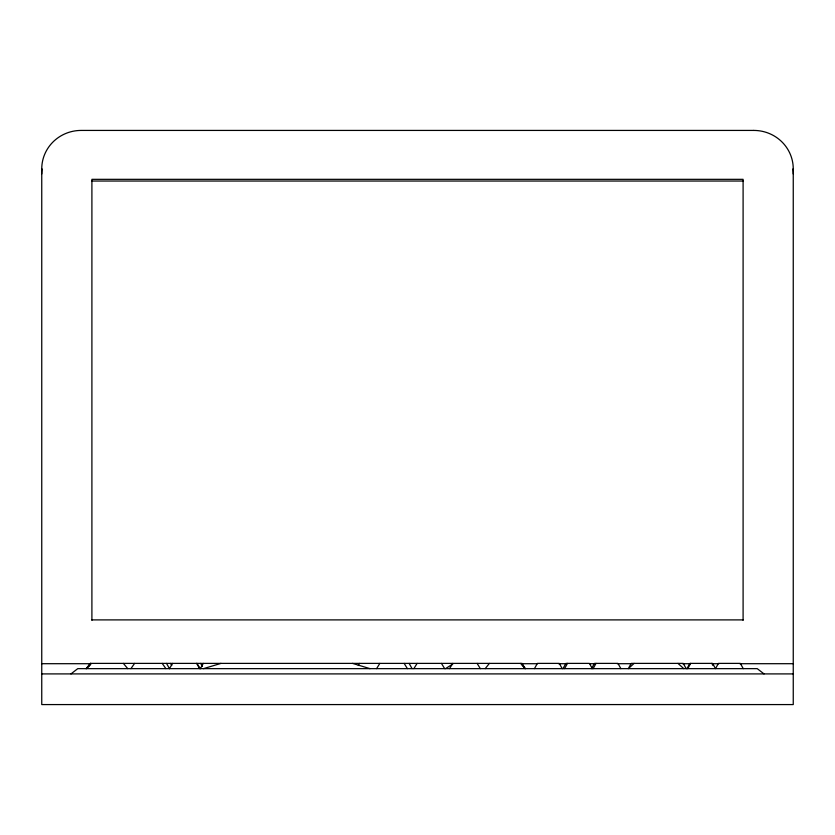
<?xml version="1.0" encoding="UTF-8"?>
<svg xmlns="http://www.w3.org/2000/svg" width="835" height="835" viewBox="0 0 835 835"><rect width="100%" height="100%" fill="white"/><g stroke="black" fill="none" stroke-linecap="round" stroke-linejoin="round"><path stroke-width="1.25" d="M88.437 666.539L90.18 663.387L522.146 663.387L525.058 668.647L520.789 663.387L525.403 668.647M200.369 668.647L203.281 663.387M358.309 665.485L359.478 663.387M534.452 668.647L537.364 663.387L559.283 663.387L562.195 668.647M562.988 668.647L565.9 663.387L589.416 663.387L592.328 668.647M564.575 668.647L567.487 663.387M591.535 668.647L594.447 663.387L617.952 663.387L620.875 668.647M593.121 668.647L596.033 663.387M686.965 668.647L689.877 663.387L712.589 663.387L715.511 668.647L718.424 663.387L740.342 663.387L743.254 668.647M687.758 668.647L690.67 663.387M169.411 668.647L172.647 663.387M376.595 668.647L379.831 663.387M413.868 668.647L417.103 663.387M449.543 668.647L452.779 663.387M130.918 668.647L134.592 663.387M485.218 668.647L489.393 663.387M90.524 663.387L86.162 668.647L90.744 664.263M90.796 663.387L86.162 668.647L90.597 664.263M634.12 663.387L628.296 668.647L631.208 663.387L683.26 663.387L686.172 668.647M70.965 673.908L77.759 668.647L757.241 668.647L764.035 673.908M445.483 668.647L452.789 664.044M203.5 668.647L220.983 663.387M91.902 181.028L743.098 181.028M91.902 619.894L743.098 619.894M41.75 663.7L90.023 663.7M521.875 663.7L537.531 663.7M558.406 663.7L566.234 663.7M589.719 663.7L594.938 663.7M617.117 663.7L631.469 663.7M682.352 663.7L690.18 663.7M712.359 663.7L718.883 663.7M739.758 663.7L793.25 663.7M41.75 673.908L793.25 673.908M352.527 663.387L370.009 668.647M677.968 663.387L683.792 668.647M123.371 663.387L127.745 668.647M162.209 663.387L165.883 668.647M477.109 663.387L480.344 668.647M441.433 663.387L444.669 668.647M404.171 663.387L407.407 668.647M196.976 663.387L200.212 668.647M711.796 663.387L712.965 665.485M409.15 663.387L412.062 668.647M200.65 663.387L202.404 666.539M196.663 663.387L199.575 668.647M170.528 663.387L171.686 665.485M166.53 663.387L169.442 668.647M743.098 620.301L743.098 179.327L91.902 179.327L91.902 620.301M41.75 173.962A39.422 38.441 0 0 1 42.084 168.952M792.916 168.952A39.422 38.441 0 0 1 793.25 173.962M753.828 130.427L81.172 130.427A39.422 38.441 0 0 0 41.75 168.868L41.75 704.573L793.25 704.573L793.25 168.868A39.422 38.441 0 0 0 753.828 130.427"/></g></svg>
